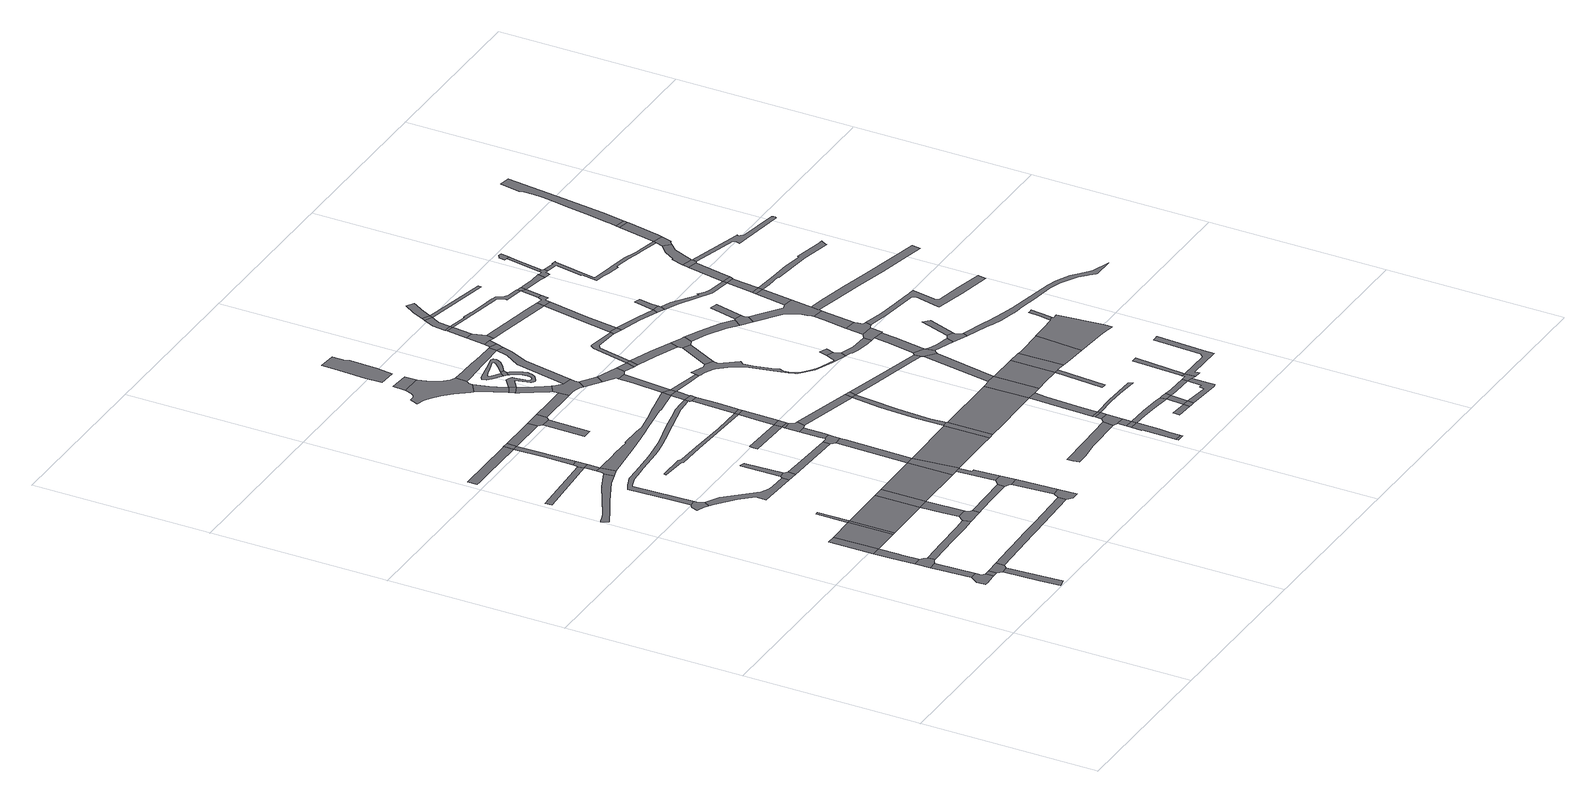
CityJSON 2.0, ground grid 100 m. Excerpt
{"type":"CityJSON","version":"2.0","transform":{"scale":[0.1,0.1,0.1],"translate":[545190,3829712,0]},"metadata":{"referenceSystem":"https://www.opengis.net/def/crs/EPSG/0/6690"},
"CityObjects":{
"road1":{"type":"Road","geometry":[{"type":"MultiSurface","lod":"1","boundaries":[[[0,1,2,3,4,5,6,7,8]]]}]},
"road2":{"type":"Road","attributes":{"RoadStructureAttribute.sectionType":"1"},"geometry":[{"type":"MultiSurface","lod":"1","boundaries":[[[9,10,11,2,1]]]}]},
"road3":{"type":"Road","attributes":{"RoadStructureAttribute.sectionType":"1"},"geometry":[{"type":"MultiSurface","lod":"1","boundaries":[[[12,8,7,13]]]}]},
"road4":{"type":"Road","attributes":{"RoadStructureAttribute.sectionType":"1"},"geometry":[{"type":"MultiSurface","lod":"1","boundaries":[[[14,15,16,17,18,19]]]}]},
"road5":{"type":"Road","geometry":[{"type":"MultiSurface","lod":"1","boundaries":[[[20,21,22,10,9,23,24,25,26]]]}]},
"road6":{"type":"Road","geometry":[{"type":"MultiSurface","lod":"1","boundaries":[[[27,12,13,16,15,28]]]}]},
"road7":{"type":"Road","attributes":{"RoadStructureAttribute.sectionType":"1"},"geometry":[{"type":"MultiSurface","lod":"1","boundaries":[[[29,30,31,32,33,34,22,21]]]}]},
"road8":{"type":"Road","geometry":[{"type":"MultiSurface","lod":"1","boundaries":[[[35,36,32,31]]]}]},
"road9":{"type":"Road","attributes":{"function":"2","RoadStructureAttribute.sectionType":"1"},"geometry":[{"type":"MultiSurface","lod":"1","boundaries":[[[37,35,31,38,39]]]}]},
"road10":{"type":"Road","attributes":{"RoadStructureAttribute.sectionType":"1"},"geometry":[{"type":"MultiSurface","lod":"1","boundaries":[[[40,41,42,26,25,43,44,45,46]]]}]},
"road11":{"type":"Road","geometry":[{"type":"MultiSurface","lod":"1","boundaries":[[[47,37,39,48]]]}]},
"road12":{"type":"Road","attributes":{"RoadStructureAttribute.sectionType":"1"},"geometry":[{"type":"MultiSurface","lod":"1","boundaries":[[[49,50,51,52,53,54,55,56,57,58,59,60,61,62,63,64]]]}]},
"road13":{"type":"Road","geometry":[{"type":"MultiSurface","lod":"1","boundaries":[[[65,66,67,68,69,70,71,72,73]]]}]},
"road14":{"type":"Road","attributes":{"RoadStructureAttribute.sectionType":"1"},"geometry":[{"type":"MultiSurface","lod":"1","boundaries":[[[74,75,76,77,78,37,47]]]}]},
"road15":{"type":"Road","attributes":{"RoadStructureAttribute.sectionType":"1"},"geometry":[{"type":"MultiSurface","lod":"1","boundaries":[[[79,80,81,82]]]}]},
"road16":{"type":"Road","attributes":{"RoadStructureAttribute.sectionType":"1"},"geometry":[{"type":"MultiSurface","lod":"1","boundaries":[[[83,84,85,86,87,88,27,28,89,90,91]]]}]},
"road17":{"type":"Road","attributes":{"function":"2","RoadStructureAttribute.sectionType":"1"},"geometry":[{"type":"MultiSurface","lod":"1","boundaries":[[[92,93,94,47,48,95,96,97,98]]]}]},
"road18":{"type":"Road","geometry":[{"type":"MultiSurface","lod":"1","boundaries":[[[99,100,101,102,103,104,40,46,105,106,107]]]}]},
"road19":{"type":"Road","attributes":{"RoadStructureAttribute.sectionType":"1"},"geometry":[{"type":"MultiSurface","lod":"1","boundaries":[[[108,109,110,111,73,72,112,113,114,115,116,117]]]}]},
"road20":{"type":"Road","attributes":{"RoadStructureAttribute.sectionType":"1"},"geometry":[{"type":"MultiSurface","lod":"1","boundaries":[[[118,119,120,121,122,123,124,125,126,127]]]}]},
"road21":{"type":"Road","attributes":{"RoadStructureAttribute.sectionType":"1"},"geometry":[{"type":"MultiSurface","lod":"1","boundaries":[[[128,98,129,102,101]]]}]},
"road22":{"type":"Road","geometry":[{"type":"MultiSurface","lod":"1","boundaries":[[[130,131,132,133,49,64,134,135,136]]]}]},
"road23":{"type":"Road","attributes":{"RoadStructureAttribute.sectionType":"1"},"geometry":[{"type":"MultiSurface","lod":"1","boundaries":[[[137,82,138,130,136]]]}]},
"road24":{"type":"Road","geometry":[{"type":"MultiSurface","lod":"1","boundaries":[[[139,92,98,128]]]}]},
"road25":{"type":"Road","geometry":[{"type":"MultiSurface","lod":"1","boundaries":[[[140,141,142,143,79,82,137]]]}]},
"road26":{"type":"Road","attributes":{"RoadStructureAttribute.sectionType":"1"},"geometry":[{"type":"MultiSurface","lod":"1","boundaries":[[[126,144,141,140,145]]]}]},
"road27":{"type":"Road","attributes":{"RoadStructureAttribute.sectionType":"1"},"geometry":[{"type":"MultiSurface","lod":"1","boundaries":[[[146,107,106,147,148,149]]]}]},
"road28":{"type":"Road","geometry":[{"type":"MultiSurface","lod":"1","boundaries":[[[150,151,117,116,152,153]]]}]},
"road29":{"type":"Road","geometry":[{"type":"MultiSurface","lod":"1","boundaries":[[[127,126,145,154]]]}]},
"road30":{"type":"Road","geometry":[{"type":"MultiSurface","lod":"1","boundaries":[[[155,156,157,158,151,150]]]}]},
"road31":{"type":"Road","attributes":{"function":"2","RoadStructureAttribute.sectionType":"1"},"geometry":[{"type":"MultiSurface","lod":"1","boundaries":[[[159,139,128,160,161]]]}]},
"road32":{"type":"Road","geometry":[{"type":"MultiSurface","lod":"1","boundaries":[[[162,163,83,91,164,165]]]}]},
"road33":{"type":"Road","attributes":{"RoadStructureAttribute.sectionType":"1"},"geometry":[{"type":"MultiSurface","lod":"1","boundaries":[[[166,167,168,169,170,171,172,173,174,175,176,177,178,179,180,68,67,181,182,183,184,185,186,187,188,189,190,191,192,193,194]]]}]},
"road34":{"type":"Road","attributes":{"RoadStructureAttribute.sectionType":"1"},"geometry":[{"type":"MultiSurface","lod":"1","boundaries":[[[195,196,197,163,162]]]}]},
"road35":{"type":"Road","attributes":{"RoadStructureAttribute.sectionType":"1"},"geometry":[{"type":"MultiSurface","lod":"1","boundaries":[[[198,154,145,199,200,201]]]}]},
"road36":{"type":"Road","geometry":[{"type":"MultiSurface","lod":"1","boundaries":[[[202,203,204,146,149,205,196,195]]]}]},
"road37":{"type":"Road","attributes":{"RoadStructureAttribute.sectionType":"1"},"geometry":[{"type":"MultiSurface","lod":"1","boundaries":[[[206,153,152,207,208]]]}]},
"road38":{"type":"Road","attributes":{"RoadStructureAttribute.sectionType":"1"},"geometry":[{"type":"MultiSurface","lod":"1","boundaries":[[[209,210,211,212,213,214,203,202]]]}]},
"road39":{"type":"Road","attributes":{"RoadStructureAttribute.sectionType":"1"},"geometry":[{"type":"MultiSurface","lod":"1","boundaries":[[[215,216,217,218,219,220,221,222,223,224,225,226,227]]]}]},
"road40":{"type":"Road","geometry":[{"type":"MultiSurface","lod":"1","boundaries":[[[159,161,228,213,212,229,230]]]}]},
"road41":{"type":"Road","attributes":{"RoadStructureAttribute.sectionType":"1"},"geometry":[{"type":"MultiSurface","lod":"1","boundaries":[[[231,232,233,234]]]}]},
"road42":{"type":"Road","attributes":{"RoadStructureAttribute.sectionType":"1"},"geometry":[{"type":"MultiSurface","lod":"1","boundaries":[[[235,236,237,238,239,240,241,242,243,244,245,246,136,135,247,248,249,250,251,252,253,254,255,256,257,258,259,260]]]}]},
"road43":{"type":"Road","geometry":[{"type":"MultiSurface","lod":"1","boundaries":[[[201,200,231,234,261,262]]]}]},
"road44":{"type":"Road","attributes":{"RoadStructureAttribute.sectionType":"1"},"geometry":[{"type":"MultiSurface","lod":"1","boundaries":[[[263,264,265,159,230]]]}]},
"road45":{"type":"Road","geometry":[{"type":"MultiSurface","lod":"1","boundaries":[[[266,267,268,269,270]]]}]},
"road46":{"type":"Road","geometry":[{"type":"MultiSurface","lod":"1","boundaries":[[[271,272,208,207,265,264,273,274]]]}]},
"road47":{"type":"Road","attributes":{"function":"2","RoadStructureAttribute.sectionType":"1"},"geometry":[{"type":"MultiSurface","lod":"1","boundaries":[[[275,276,230,229,277,278,279,280]]]}]},
"road48":{"type":"Road","attributes":{"RoadStructureAttribute.sectionType":"1"},"geometry":[{"type":"MultiSurface","lod":"1","boundaries":[[[281,282,271,274,283,284]]]}]},
"road49":{"type":"Road","attributes":{"RoadStructureAttribute.sectionType":"1"},"geometry":[{"type":"MultiSurface","lod":"1","boundaries":[[[285,262,261,286,287]]]}]},
"road50":{"type":"Road","geometry":[{"type":"MultiSurface","lod":"1","boundaries":[[[288,289,290,291,292,293,294,295,296,297,298,299,300,301,302,303,304,305,306,307,308,309]]]}]},
"road51":{"type":"Road","attributes":{"RoadStructureAttribute.sectionType":"1"},"geometry":[{"type":"MultiSurface","lod":"1","boundaries":[[[269,310,311,312]]]}]},
"road52":{"type":"Road","geometry":[{"type":"MultiSurface","lod":"1","boundaries":[[[310,281,284,313,314,315,311]]]}]},
"road53":{"type":"Road","geometry":[{"type":"MultiSurface","lod":"1","boundaries":[[[270,269,312,316]]]}]},
"road54":{"type":"Road","attributes":{"RoadStructureAttribute.sectionType":"1"},"geometry":[{"type":"MultiSurface","lod":"1","boundaries":[[[317,318,288,309]]]}]},
"road55":{"type":"Road","attributes":{"RoadStructureAttribute.sectionType":"1"},"geometry":[{"type":"MultiSurface","lod":"1","boundaries":[[[226,319,320,270,316,321,322]]]}]},
"road56":{"type":"Road","attributes":{"RoadStructureAttribute.sectionType":"1"},"geometry":[{"type":"MultiSurface","lod":"1","boundaries":[[[323,324,301,300,325,326,327,328]]]}]},
"road57":{"type":"Road","geometry":[{"type":"MultiSurface","lod":"1","boundaries":[[[328,327,329,330]]]}]},
"road58":{"type":"Road","geometry":[{"type":"MultiSurface","lod":"1","boundaries":[[[227,226,322,331]]]}]},
"road59":{"type":"Road","attributes":{"RoadStructureAttribute.sectionType":"1"},"geometry":[{"type":"MultiSurface","lod":"1","boundaries":[[[332,333,334,335,330,329,336,337,338,339,340]]]}]},
"road60":{"type":"Road","attributes":{"RoadStructureAttribute.sectionType":"1"},"geometry":[{"type":"MultiSurface","lod":"1","boundaries":[[[341,342,343,227,331,344,345,346]]]}]},
"road61":{"type":"Road","geometry":[{"type":"MultiSurface","lod":"1","boundaries":[[[347,348,275,280,349,350]]]}]},
"road62":{"type":"Road","attributes":{"RoadStructureAttribute.sectionType":"1"},"geometry":[{"type":"MultiSurface","lod":"1","boundaries":[[[351,352,353,354,355,356,357,358,359]]]}]},
"road63":{"type":"Road","attributes":{"RoadStructureAttribute.sectionType":"1"},"geometry":[{"type":"MultiSurface","lod":"1","boundaries":[[[360,361,362,363,364,365,366,367,368,369]]]}]},
"road64":{"type":"Road","geometry":[{"type":"MultiSurface","lod":"1","boundaries":[[[370,340,339,287,286,371,372,373,374,375,376,377,378]]]}]},
"road65":{"type":"Road","geometry":[{"type":"MultiSurface","lod":"1","boundaries":[[[166,194,379,380,341,346,381,382]]]}]},
"road66":{"type":"Road","geometry":[{"type":"MultiSurface","lod":"1","boundaries":[[[383,384,385,386,387,388,389,390,391,392,393,394,395,396,397,398,399,400,401,402,403,404,405,406,407,408,409,410,411,412,328,330]]]}]},
"road67":{"type":"Road","attributes":{"RoadStructureAttribute.sectionType":"1"},"geometry":[{"type":"MultiSurface","lod":"1","boundaries":[[[260,413,166,382,414,415]]]}]},
"road68":{"type":"Road","attributes":{"RoadStructureAttribute.sectionType":"1"},"geometry":[{"type":"MultiSurface","lod":"1","boundaries":[[[314,313,416,417,418]]]}]},
"road69":{"type":"Road","geometry":[{"type":"MultiSurface","lod":"1","boundaries":[[[235,260,415,419]]]}]},
"road70":{"type":"Road","geometry":[{"type":"MultiSurface","lod":"1","boundaries":[[[420,421,422,423,424,398,397,425]]]}]},
"road71":{"type":"Road","attributes":{"RoadStructureAttribute.sectionType":"1"},"geometry":[{"type":"MultiSurface","lod":"1","boundaries":[[[375,374,426,427]]]}]},
"road72":{"type":"Road","geometry":[{"type":"MultiSurface","lod":"1","boundaries":[[[428,429,430,431,432,433,434,435,436,437,438,439,440,441,442,443,423,422,444,445,446,447,448,449,450,451,452,453,454,420,425]]]}]},
"road73":{"type":"Road","attributes":{"RoadStructureAttribute.sectionType":"1"},"geometry":[{"type":"MultiSurface","lod":"1","boundaries":[[[417,455,456,457,348,347,458,459,460,461,462]]]}]},
"road74":{"type":"Road","geometry":[{"type":"MultiSurface","lod":"1","boundaries":[[[463,464,465,466]]]}]},
"road75":{"type":"Road","attributes":{"RoadStructureAttribute.sectionType":"1"},"geometry":[{"type":"MultiSurface","lod":"1","boundaries":[[[467,468,235,419,469]]]}]},
"road76":{"type":"Road","attributes":{"RoadStructureAttribute.sectionType":"1"},"geometry":[{"type":"MultiSurface","lod":"1","boundaries":[[[470,471,472,473,304,303,474,475,476,477,478,479]]]}]},
"road77":{"type":"Road","attributes":{"RoadStructureAttribute.sectionType":"1"},"geometry":[{"type":"MultiSurface","lod":"1","boundaries":[[[480,481,482,483,463,466,484,485,486,487,488]]]}]},
"road78":{"type":"Road","attributes":{"RoadStructureAttribute.sectionType":"1"},"geometry":[{"type":"MultiSurface","lod":"1","boundaries":[[[489,490,491,419,415,492,493,494]]]}]},
"road79":{"type":"Road","geometry":[{"type":"MultiSurface","lod":"1","boundaries":[[[427,426,495,467,469,496,497]]]}]},
"road80":{"type":"Road","attributes":{"RoadStructureAttribute.sectionType":"1"},"geometry":[{"type":"MultiSurface","lod":"1","boundaries":[[[478,498,499,378,377,500,501,502,503]]]}]},
"road81":{"type":"Road","attributes":{"function":"2","RoadStructureAttribute.sectionType":"1"},"geometry":[{"type":"MultiSurface","lod":"1","boundaries":[[[504,505,350,349,506,507,508,509,510]]]}]},
"road82":{"type":"Road","geometry":[{"type":"MultiSurface","lod":"1","boundaries":[[[511,480,488,512,513]]]}]},
"road83":{"type":"Road","attributes":{"RoadStructureAttribute.sectionType":"1"},"geometry":[{"type":"MultiSurface","lod":"1","boundaries":[[[514,511,513,515]]]}]},
"road84":{"type":"Road","geometry":[{"type":"MultiSurface","lod":"1","boundaries":[[[418,417,462,516]]]}]},
"road85":{"type":"Road","geometry":[{"type":"MultiSurface","lod":"1","boundaries":[[[517,351,359,514,515,518]]]}]},
"road86":{"type":"Road","attributes":{"RoadStructureAttribute.sectionType":"1"},"geometry":[{"type":"MultiSurface","lod":"1","boundaries":[[[519,517,518,520]]]}]},
"road87":{"type":"Road","geometry":[{"type":"MultiSurface","lod":"1","boundaries":[[[521,519,520,522]]]}]},
"road88":{"type":"Road","attributes":{"RoadStructureAttribute.sectionType":"1"},"geometry":[{"type":"MultiSurface","lod":"1","boundaries":[[[523,497,496,524,525]]]}]},
"road89":{"type":"Road","geometry":[{"type":"MultiSurface","lod":"1","boundaries":[[[525,524,526,527]]]}]},
"road90":{"type":"Road","attributes":{"RoadStructureAttribute.sectionType":"1"},"geometry":[{"type":"MultiSurface","lod":"1","boundaries":[[[510,528,529,521,522,530,531,532,533,534]]]}]},
"road91":{"type":"Road","geometry":[{"type":"MultiSurface","lod":"1","boundaries":[[[479,478,503,535,536]]]}]},
"road92":{"type":"Road","attributes":{"RoadStructureAttribute.sectionType":"1"},"geometry":[{"type":"MultiSurface","lod":"1","boundaries":[[[537,538,512,488,539,540,541,542,543]]]}]},
"road93":{"type":"Road","attributes":{"RoadStructureAttribute.sectionType":"1"},"geometry":[{"type":"MultiSurface","lod":"1","boundaries":[[[544,536,535,545,546]]]}]},
"road94":{"type":"Road","geometry":[{"type":"MultiSurface","lod":"1","boundaries":[[[547,548,549,550,551,552]]]}]},
"road95":{"type":"Road","geometry":[{"type":"MultiSurface","lod":"1","boundaries":[[[553,544,546,554,555,556]]]}]},
"road96":{"type":"Road","attributes":{"RoadStructureAttribute.sectionType":"1"},"geometry":[{"type":"MultiSurface","lod":"1","boundaries":[[[557,527,526,558,559,560]]]}]},
"road97":{"type":"Road","attributes":{"RoadStructureAttribute.sectionType":"1"},"geometry":[{"type":"MultiSurface","lod":"1","boundaries":[[[561,562,494,493,563,564,565,566,567,568,569,570,571,572,573,574,575,576,577,578,579,580,581,582,583,584,585,586,587,588,589,590,591,592,593,594,595,596,597,598,599,600,601,602,603,604,605]]]}]},
"road98":{"type":"Road","attributes":{"RoadStructureAttribute.sectionType":"1"},"geometry":[{"type":"MultiSurface","lod":"1","boundaries":[[[606,553,556,607,608]]]}]},
"road99":{"type":"Road","geometry":[{"type":"MultiSurface","lod":"1","boundaries":[[[609,610,504,510,534,611,612,613]]]}]},
"road100":{"type":"Road","attributes":{"RoadStructureAttribute.sectionType":"1"},"geometry":[{"type":"MultiSurface","lod":"1","boundaries":[[[614,516,462,615,616,617,618,619,620,621]]]}]},
"road101":{"type":"Road","attributes":{"RoadStructureAttribute.sectionType":"1"},"geometry":[{"type":"MultiSurface","lod":"1","boundaries":[[[622,623,624,625,626,627,628,522,520]]]}]},
"road102":{"type":"Road","attributes":{"RoadStructureAttribute.sectionType":"1"},"geometry":[{"type":"MultiSurface","lod":"1","boundaries":[[[629,630,631,632,525,527,633,634,635,636]]]}]},
"road103":{"type":"Road","geometry":[{"type":"MultiSurface","lod":"1","boundaries":[[[552,551,637,638,639]]]}]},
"road104":{"type":"Road","geometry":[{"type":"MultiSurface","lod":"1","boundaries":[[[640,605,604,641]]]}]},
"road105":{"type":"Road","geometry":[{"type":"MultiSurface","lod":"1","boundaries":[[[642,606,608,643]]]}]},
"road106":{"type":"Road","attributes":{"RoadStructureAttribute.sectionType":"1"},"geometry":[{"type":"MultiSurface","lod":"1","boundaries":[[[542,552,639,644]]]}]},
"road107":{"type":"Road","geometry":[{"type":"MultiSurface","lod":"1","boundaries":[[[645,543,542,644,646]]]}]},
"road108":{"type":"Road","attributes":{"RoadStructureAttribute.sectionType":"1"},"geometry":[{"type":"MultiSurface","lod":"1","boundaries":[[[647,648,642,643,649,650]]]}]},
"road109":{"type":"Road","geometry":[{"type":"MultiSurface","lod":"1","boundaries":[[[651,647,650,652,653]]]}]},
"road110":{"type":"Road","geometry":[{"type":"MultiSurface","lod":"1","boundaries":[[[654,560,559,640,641,655,656]]]}]},
"road111":{"type":"Road","attributes":{"function":"2","RoadStructureAttribute.sectionType":"1"},"geometry":[{"type":"MultiSurface","lod":"1","boundaries":[[[657,613,612,658,659,660,661,662]]]}]},
"road112":{"type":"Road","attributes":{"RoadStructureAttribute.sectionType":"1"},"geometry":[{"type":"MultiSurface","lod":"1","boundaries":[[[663,664,665,666,667,639,638,668,669,670,671,672,673]]]}]},
"road113":{"type":"Road","attributes":{"RoadStructureAttribute.sectionType":"1"},"geometry":[{"type":"MultiSurface","lod":"1","boundaries":[[[661,674,675,676,677]]]}]},
"road114":{"type":"Road","attributes":{"RoadStructureAttribute.sectionType":"1"},"geometry":[{"type":"MultiSurface","lod":"1","boundaries":[[[678,679,609,613,680]]]}]},
"road115":{"type":"Road","attributes":{"RoadStructureAttribute.sectionType":"1"},"geometry":[{"type":"MultiSurface","lod":"1","boundaries":[[[681,682,646,644,683,663,684]]]}]},
"road116":{"type":"Road","geometry":[{"type":"MultiSurface","lod":"1","boundaries":[[[685,686,687,581,580]]]}]},
"road117":{"type":"Road","geometry":[{"type":"MultiSurface","lod":"1","boundaries":[[[688,689,636,635,690,691,692]]]}]},
"road118":{"type":"Road","attributes":{"RoadStructureAttribute.sectionType":"1"},"geometry":[{"type":"MultiSurface","lod":"1","boundaries":[[[693,694,555,554,695,696,697]]]}]},
"road119":{"type":"Road","attributes":{"RoadStructureAttribute.sectionType":"1"},"geometry":[{"type":"MultiSurface","lod":"1","boundaries":[[[698,699,651,653,700,701,702,703]]]}]},
"road120":{"type":"Road","attributes":{"RoadStructureAttribute.sectionType":"1"},"geometry":[{"type":"MultiSurface","lod":"1","boundaries":[[[704,578,577,705,706,707,708,709,710,711,712,713,714]]]}]},
"road121":{"type":"Road","geometry":[{"type":"MultiSurface","lod":"1","boundaries":[[[715,716,621,620,678,680,717,718,719,720,721,722]]]}]},
"road122":{"type":"Road","attributes":{"RoadStructureAttribute.sectionType":"1"},"geometry":[{"type":"MultiSurface","lod":"1","boundaries":[[[723,724,725,726,727,728,729,730,731,732,733,734,643,608,735,736,737,738,739,740]]]}]},
"road123":{"type":"Road","attributes":{"RoadStructureAttribute.sectionType":"1"},"geometry":[{"type":"MultiSurface","lod":"1","boundaries":[[[741,742,656,655,743,744,745,746]]]}]},
"road124":{"type":"Road","geometry":[{"type":"MultiSurface","lod":"1","boundaries":[[[747,662,661,677,748,749,750]]]}]},
"road125":{"type":"Road","geometry":[{"type":"MultiSurface","lod":"1","boundaries":[[[751,752,684,663,673,753,754,755]]]}]},
"road126":{"type":"Road","attributes":{"RoadStructureAttribute.sectionType":"1"},"geometry":[{"type":"MultiSurface","lod":"1","boundaries":[[[696,756,688,692,757,758]]]}]},
"road127":{"type":"Road","attributes":{"RoadStructureAttribute.sectionType":"1"},"geometry":[{"type":"MultiSurface","lod":"1","boundaries":[[[759,760,692,691,761,762,763]]]}]},
"road128":{"type":"Road","attributes":{"RoadStructureAttribute.sectionType":"1"},"geometry":[{"type":"MultiSurface","lod":"1","boundaries":[[[764,765,766,653,652]]]}]},
"road129":{"type":"Road","attributes":{"RoadStructureAttribute.sectionType":"1"},"geometry":[{"type":"MultiSurface","lod":"1","boundaries":[[[767,768,769,715,722,770,771,772,773]]]}]},
"road130":{"type":"Road","attributes":{"RoadStructureAttribute.sectionType":"1"},"geometry":[{"type":"MultiSurface","lod":"1","boundaries":[[[774,775,776,777,778,779,751,755]]]}]},
"road131":{"type":"Road","attributes":{"RoadStructureAttribute.sectionType":"1"},"geometry":[{"type":"MultiSurface","lod":"1","boundaries":[[[780,781,782,783,784,785,721,720,786,787]]]}]},
"road132":{"type":"Road","geometry":[{"type":"MultiSurface","lod":"1","boundaries":[[[788,714,713,789,767,773,790,791,792,793]]]}]},
"road133":{"type":"Road","geometry":[{"type":"MultiSurface","lod":"1","boundaries":[[[794,746,745,795,796,797,798]]]}]},
"road134":{"type":"Road","attributes":{"function":"2","RoadStructureAttribute.sectionType":"1"},"geometry":[{"type":"MultiSurface","lod":"1","boundaries":[[[799,750,749,800,801,802]]]}]},
"road135":{"type":"Road","geometry":[{"type":"MultiSurface","lod":"1","boundaries":[[[803,804,805,697,696,758,806,807,808,809]]]}]},
"road136":{"type":"Road","geometry":[{"type":"MultiSurface","lod":"1","boundaries":[[[763,762,810,811,812]]]}]},
"road137":{"type":"Road","geometry":[{"type":"MultiSurface","lod":"1","boundaries":[[[813,787,786,814,815,816,817]]]}]},
"road138":{"type":"Road","geometry":[{"type":"MultiSurface","lod":"1","boundaries":[[[818,788,793,819,820,821,822,823,824,825,826,827]]]}]},
"road139":{"type":"Road","geometry":[{"type":"MultiSurface","lod":"1","boundaries":[[[828,829,830,763,812]]]}]},
"road140":{"type":"Road","attributes":{"RoadStructureAttribute.sectionType":"1"},"geometry":[{"type":"MultiSurface","lod":"1","boundaries":[[[831,803,809,832]]]}]},
"road141":{"type":"Road","attributes":{"RoadStructureAttribute.sectionType":"1"},"geometry":[{"type":"MultiSurface","lod":"1","boundaries":[[[833,834,835,836,837,838,839,840,841,842,843,844,845,846,755,754]]]}]},
"road142":{"type":"Road","geometry":[{"type":"MultiSurface","lod":"1","boundaries":[[[847,848,849,794,798]]]}]},
"road143":{"type":"Road","geometry":[{"type":"MultiSurface","lod":"1","boundaries":[[[740,739,831,832,850]]]}]},
"road144":{"type":"Road","attributes":{"RoadStructureAttribute.sectionType":"1"},"geometry":[{"type":"MultiSurface","lod":"1","boundaries":[[[851,852,818,827,853,854]]]}]},
"road145":{"type":"Road","attributes":{"RoadStructureAttribute.sectionType":"1"},"geometry":[{"type":"MultiSurface","lod":"1","boundaries":[[[855,856,796,795,857,858,859,860,851,854,861,862,863,864,865,866]]]}]},
"road146":{"type":"Road","geometry":[{"type":"MultiSurface","lod":"1","boundaries":[[[867,868,813,817]]]}]},
"road147":{"type":"Road","attributes":{"RoadStructureAttribute.sectionType":"1"},"geometry":[{"type":"MultiSurface","lod":"1","boundaries":[[[869,870,871,850,832,872,873,874]]]}]},
"road148":{"type":"Road","attributes":{"RoadStructureAttribute.sectionType":"1"},"geometry":[{"type":"MultiSurface","lod":"1","boundaries":[[[875,876,877,878,879,811,810,880,881,882,883]]]}]},
"road149":{"type":"Road","geometry":[{"type":"MultiSurface","lod":"1","boundaries":[[[884,885,886,887,888,889,890,891,802,801,892,893,894,895,896,897,898]]]}]},
"road150":{"type":"Road","attributes":{"RoadStructureAttribute.sectionType":"1"},"geometry":[{"type":"MultiSurface","lod":"1","boundaries":[[[899,866,865,900]]]}]},
"road151":{"type":"Road","geometry":[{"type":"MultiSurface","lod":"1","boundaries":[[[901,902,903,904,905,906,874,873,907,908,909,910,911,912]]]}]},
"road152":{"type":"Road","geometry":[{"type":"MultiSurface","lod":"1","boundaries":[[[913,899,900,914]]]}]},
"road153":{"type":"Road","attributes":{"RoadStructureAttribute.sectionType":"1"},"geometry":[{"type":"MultiSurface","lod":"1","boundaries":[[[915,916,901,912,917,918]]]}]},
"road154":{"type":"Road","attributes":{"RoadStructureAttribute.sectionType":"1"},"geometry":[{"type":"MultiSurface","lod":"1","boundaries":[[[882,919,913,914,920,921]]]}]},
"road155":{"type":"Road","attributes":{"RoadStructureAttribute.sectionType":"1"},"geometry":[{"type":"MultiSurface","lod":"1","boundaries":[[[922,923,924,925,926,927,928,887,886]]]}]},
"road156":{"type":"Road","attributes":{"RoadStructureAttribute.sectionType":"1"},"geometry":[{"type":"MultiSurface","lod":"1","boundaries":[[[929,930,931,932,933,934,935,936,937,938,939,940,823,822,941,942,943,944,945,946,947,948,949,950]]]}]},
"road157":{"type":"Road","geometry":[{"type":"MultiSurface","lod":"1","boundaries":[[[883,882,921,951,952]]]}]},
"road158":{"type":"Road","geometry":[{"type":"MultiSurface","lod":"1","boundaries":[[[953,954,955,956,957,915,918,958]]]}]},
"road159":{"type":"Road","attributes":{"RoadStructureAttribute.sectionType":"1"},"geometry":[{"type":"MultiSurface","lod":"1","boundaries":[[[959,960,883,952,961,962]]]}]},
"road160":{"type":"Road","attributes":{"RoadStructureAttribute.sectionType":"1"},"geometry":[{"type":"MultiSurface","lod":"1","boundaries":[[[963,964,965,966,967,968,969,970,971,972,911,910,973,974,975,976,977,978,979,980,981,982,983,984,985]]]}]},
"road161":{"type":"Road","attributes":{"RoadStructureAttribute.sectionType":"1"},"geometry":[{"type":"MultiSurface","lod":"1","boundaries":[[[986,987,988,989,990,991,992,993,994,995,996,997,998,999,1000,815,814,1001,1002,1003,1004,1005,1006,1007,1008,1009,1010,1011,1012,1013,1014,1015,1016,1017,1018,1019,1020]]]}]},
"road162":{"type":"Road","geometry":[{"type":"MultiSurface","lod":"1","boundaries":[[[1021,1022,959,962,1023,1024,1025,1026]]]}]},
"road163":{"type":"Road","attributes":{"RoadStructureAttribute.sectionType":"1"},"geometry":[{"type":"MultiSurface","lod":"1","boundaries":[[[1027,1028,1029,1030,863,862,1031,1032,1033,1034,1035,1036]]]}]},
"road164":{"type":"Road","attributes":{"RoadStructureAttribute.sectionType":"1"},"geometry":[{"type":"MultiSurface","lod":"1","boundaries":[[[1037,1038,1039,1040,1021,1026,1041,1042]]]}]},
"road165":{"type":"Road","attributes":{"RoadStructureAttribute.sectionType":"1"},"geometry":[{"type":"MultiSurface","lod":"1","boundaries":[[[1043,1044,1045,1046,1047,1048,1049,1050,1051,1052,914,900,1053,1054,1055,1056,1057,1058,1059,1060,1061,1062]]]}]},
"road166":{"type":"Road","geometry":[{"type":"MultiSurface","lod":"1","boundaries":[[[985,984,1063,1037,1042,1064,1065,1066]]]}]},
"road167":{"type":"Road","attributes":{"RoadStructureAttribute.sectionType":"1"},"geometry":[{"type":"MultiSurface","lod":"1","boundaries":[[[1067,985,1066,1068,1069,1070]]]}]},
"road168":{"type":"Road","attributes":{"RoadStructureAttribute.sectionType":"1"},"geometry":[{"type":"MultiSurface","lod":"1","boundaries":[[[1071,1072,1073,1074,1075,1076,1077,1078,1079,1080,1025,1024,1081,1082,1083,1084,1085,1086,1087,1088]]]}]},
"road169":{"type":"Road","geometry":[{"type":"MultiSurface","lod":"1","boundaries":[[[1089,1067,1070,1090]]]}]},
"road170":{"type":"Road","attributes":{"RoadStructureAttribute.sectionType":"1"},"geometry":[{"type":"MultiSurface","lod":"1","boundaries":[[[1091,1092,1093,1094,1095,1096,1097,1098,1099,1100,1089,1090,1101,1102,1103]]]}]}
},
"vertices":[
[427,404,0],[426,437,0],[382,436,0],[352,390,0],[355,341,0],[386,342,0],[395,343,0],[449,345,0],[447,389,0],
[420,664,0],[373,662,0],[375,601,0],
[481,390,0],[483,347,0],
[563,78,0],[548,327,0],[506,322,0],[513,117,0],[519,7,0],[564,15,0],
[435,734,0],[419,748,0],[370,747,0],[436,675,0],[442,679,0],[453,679,0],[452,719,0],
[564,393,0],[565,348,0],
[416,851,0],[415,866,0],[414,976,0],[362,975,0],[365,887,0],[369,783,0],
[411,1228,0],[358,1227,0],
[572,1230,0],[428,976,0],[575,978,0],
[854,733,0],[783,730,0],[600,724,0],[656,685,0],[799,689,0],[819,690,0],[865,692,0],
[589,1231,0],[592,978,0],
[427,2529,0],[308,2478,0],[307,2477,0],[301,2474,0],[205,2421,0],[73,2349,0],[35,2337,0],[12,2329,0],[4,2326,0],[22,2287,0],[39,2295,0],[43,2297,0],[105,2328,0],[206,2380,0],[363,2453,0],[433,2475,0],
[399,1980,0],[399,1983,0],[398,2005,0],[362,2003,0],[341,1989,0],[327,1952,0],[367,1937,0],[392,1921,0],[414,1954,0],
[589,1238,0],[588,1412,0],[579,1411,0],[570,1410,0],[572,1237,0],
[427,2676,0],[38,2654,0],[40,2616,0],[433,2643,0],
[1274,417,0],[1007,409,0],[935,407,0],[883,405,0],[832,403,0],[618,395,0],[892,359,0],[933,360,0],[1275,372,0],
[868,1234,0],[693,1232,0],[600,1231,0],[630,979,0],[667,979,0],[869,981,0],[871,981,0],
[950,748,0],[944,754,0],[943,768,0],[881,766,0],[873,755,0],[870,752,0],[948,695,0],[965,696,0],[964,736,0],
[709,1727,0],[681,1733,0],[636,1752,0],[493,1913,0],[418,1904,0],[514,1823,0],[581,1754,0],[577,1695,0],[803,1684,0],[805,1723,0],
[411,3094,0],[224,3094,0],[41,3094,0],[41,3039,0],[58,3039,0],[60,3039,0],[162,3039,0],[424,3038,0],[431,3038,0],[431,3094,0],
[936,982,0],[877,854,0],
[434,2572,0],[434,2546,0],[434,2539,0],[431,2536,0],[471,2486,0],[481,2487,0],[471,2572,0],
[470,2644,0],[435,2628,0],
[933,1235,0],
[469,2706,0],[434,2706,0],[430,2687,0],[428,2679,0],
[433,2868,0],[464,3038,0],
[1249,744,0],[994,697,0],[1114,700,0],[1247,704,0],
[851,1740,0],[816,1739,0],[868,1681,0],[869,1723,0],
[464,3094,0],
[844,1957,0],[829,1961,0],[814,1965,0],[814,1961,0],
[1227,1238,0],[944,982,0],[1228,985,0],
[1346,453,0],[1297,450,0],[1305,347,0],[1352,350,0],
[1253,2509,0],[1209,2508,0],[1151,2505,0],[1076,2487,0],[992,2471,0],[907,2450,0],[820,2430,0],[752,2419,0],[682,2411,0],[602,2405,0],[520,2399,0],[445,2396,0],[383,2373,0],[348,2355,0],[360,2114,0],[383,2345,0],[391,2350,0],[450,2371,0],[523,2374,0],[563,2380,0],[710,2388,0],[757,2394,0],[822,2405,0],[912,2425,0],[999,2446,0],[1082,2462,0],[1157,2480,0],[1211,2483,0],[1253,2489,0],
[1333,685,0],[1282,682,0],[1288,572,0],
[644,3094,0],[467,3038,0],[686,3038,0],[686,3094,0],
[1328,772,0],[1278,770,0],[1264,757,0],[1267,691,0],
[996,1717,0],[1210,1665,0],[1212,1706,0],
[1320,915,0],[1310,914,0],[1300,913,0],[1296,986,0],[1264,986,0],[1269,911,0],
[1087,2230,0],[874,2243,0],[731,2251,0],[714,2261,0],[566,2262,0],[564,2256,0],[561,2250,0],[564,2249,0],[707,2238,0],[709,2229,0],[867,2223,0],[1252,2204,0],[1254,2226,0],
[1255,986,0],[1300,987,0],[1275,1239,0],
[708,3018,0],[706,2785,0],[761,2784,0],[763,3017,0],
[1263,2641,0],[1123,2613,0],[1107,2610,0],[1012,2589,0],[914,2573,0],[868,2575,0],[748,2578,0],[746,2571,0],[638,2574,0],[585,2571,0],[519,2572,0],[473,2572,0],[515,2491,0],[520,2492,0],[591,2500,0],[706,2513,0],[816,2527,0],[870,2535,0],[927,2544,0],[1027,2559,0],[1110,2572,0],[1110,2571,0],[1111,2566,0],[1114,2566,0],[1254,2587,0],[1258,2589,0],
[783,3038,0],[783,3094,0],
[1282,1623,0],[1282,1647,0],[1232,1645,0],
[1000,2008,0],[999,1985,0],[999,1963,0],[1244,1954,0],[1244,1999,0],
[1244,1713,0],[1237,1705,0],[1283,1697,0],[1283,1713,0],
[1629,1245,0],[1291,1240,0],[1307,987,0],[1519,989,0],[1569,990,0],[1631,990,0],
[1244,1856,0],[1244,1740,0],[1284,1740,0],[1286,1856,0],
[903,3094,0],[1023,3038,0],[1023,3095,0],
[689,3783,0],[677,3745,0],[662,3725,0],[644,3717,0],[632,3717,0],[620,3717,0],[600,3672,0],[643,3657,0],[678,3638,0],[721,3603,0],[768,3554,0],[824,3487,0],[833,3474,0],[894,3515,0],[896,3535,0],[906,3553,0],[910,3618,0],[885,3632,0],[860,3657,0],[830,3699,0],[817,3734,0],[806,3782,0],
[1244,1941,0],[1290,1941,0],[1291,1953,0],
[1310,1865,0],[1322,1912,0],[1312,1915,0],
[1292,1999,0],
[802,3848,0],[694,3854,0],
[1252,2195,0],[1245,2080,0],[1296,2122,0],[1296,2203,0],
[943,3358,0],[915,3433,0],[865,3427,0],[880,3387,0],[908,3318,0],[953,3341,0],
[922,3287,0],[968,3308,0],
[1296,2226,0],
[1054,3173,0],[1045,3186,0],[1017,3229,0],[976,3293,0],[931,3268,0],[967,3208,0],[1008,3139,0],[1018,3129,0],[1065,3157,0],
[1260,2470,0],[1256,2244,0],[1254,2232,0],[1296,2244,0],[1300,2350,0],[1303,2469,0],
[1664,1248,0],[1631,1247,0],[1668,991,0],[1665,1245,0],
[2033,562,0],[1815,555,0],[1625,549,0],[1624,549,0],[1627,516,0],[1630,483,0],[1694,486,0],[1801,495,0],[2026,502,0],
[707,4185,0],[708,4168,0],[699,4013,0],[702,3921,0],[802,3917,0],[814,4009,0],[818,4164,0],[807,4184,0],[809,4259,0],[712,4266,0],
[1080,3139,0],[1066,3038,0],[1093,3032,0],[1114,3025,0],[1133,3012,0],[1163,3056,0],[1161,3081,0],[1165,3103,0],[1112,3114,0],
[1252,2479,0],[1252,2477,0],[1304,2500,0],[1302,2503,0],
[1025,3349,0],[1044,3284,0],[1049,3267,0],[1051,3264,0],[1057,3256,0],[1066,3252,0],[1076,3254,0],[1094,3265,0],[1109,3277,0],[1118,3295,0],[1126,3325,0],[1120,3350,0],[1110,3367,0],[1087,3407,0],[1080,3419,0],[1061,3397,0],[1063,3394,0],[1070,3387,0],[1080,3369,0],[1093,3350,0],[1098,3310,0],[1094,3290,0],[1081,3277,0],[1069,3277,0],[1059,3287,0],[1055,3315,0],[1050,3347,0],[1048,3372,0],[1033,3381,0],[1013,3386,0],
[1254,2509,0],[1307,2579,0],[1307,2583,0],
[1657,1779,0],[1661,1778,0],[1672,1824,0],
[1309,2615,0],
[1065,3444,0],[1064,3443,0],[1057,3437,0],[1041,3415,0],[1050,3409,0],[1082,3437,0],
[1217,2954,0],[1247,2997,0],
[1127,3470,0],[1144,3484,0],[1152,3490,0],[1161,3508,0],[1164,3523,0],[1164,3538,0],[1151,3545,0],[1106,3535,0],[1071,3527,0],[1044,3521,0],[1011,3514,0],[974,3506,0],[961,3498,0],[962,3488,0],[967,3471,0],[989,3453,0],[1004,3474,0],[1002,3481,0],[1009,3491,0],[1038,3500,0],[1054,3505,0],[1069,3509,0],[1091,3516,0],[1129,3527,0],[1134,3520,0],[1131,3507,0],[1107,3484,0],
[1640,1610,0],[1636,1545,0],[1630,1400,0],[1658,1338,0],[1662,1433,0],[1666,1528,0],[1684,1688,0],[1693,1776,0],
[2051,159,0],[2051,146,0],[2096,146,0],[2095,158,0],
[1283,2894,0],[1279,2810,0],[1334,2891,0],
[1162,3609,0],[1088,3612,0],[1079,3612,0],[986,3615,0],[938,3553,0],[1023,3556,0],[1074,3557,0],[1123,3558,0],[1246,3562,0],[1247,3606,0],
[2050,411,0],[2048,354,0],[2055,353,0],[2052,189,0],[2095,166,0],[2096,221,0],[2099,282,0],[2103,404,0],[2103,409,0],
[1494,2575,0],[1485,2577,0],[1311,2615,0],[1434,2563,0],[1491,2554,0],[1497,2574,0],
[1284,2908,0],[1357,2903,0],[1374,2953,0],
[1224,3492,0],[1173,3410,0],[1223,3386,0],[1266,3485,0],[1275,3514,0],[1286,3548,0],
[2065,1249,0],[1667,1245,0],[1769,992,0],[1784,992,0],[1932,994,0],[2056,996,0],[2068,996,0],
[2051,440,0],[2103,438,0],[2102,438,0],
[2052,489,0],[2103,488,0],
[1703,1816,0],
[2055,582,0],[2106,580,0],
[2056,617,0],[2107,615,0],
[2056,632,0],[2107,630,0],
[1432,2935,0],[1422,2881,0],[1440,2932,0],
[1445,2874,0],[1462,2926,0],
[2061,763,0],[2058,682,0],[2107,643,0],[2107,644,0],[2110,753,0],[2115,926,0],[2124,993,0],
[1300,3592,0],[1259,3605,0],
[2340,423,0],[2221,435,0],[2186,406,0],[2271,396,0],[2373,385,0],[2379,385,0],[2373,420,0],
[1271,3642,0],[1311,3624,0],[1313,3638,0],
[2272,292,0],[2270,292,0],[2271,274,0],[2271,257,0],[2367,249,0],[2370,285,0],
[1284,3750,0],[1343,3631,0],[1352,3675,0],[1328,3745,0],
[1593,2880,0],[1563,2834,0],[1693,2779,0],[1714,2829,0],
[1584,2574,0],[1506,2604,0],[1509,2549,0],[1530,2543,0],[1550,2535,0],[1567,2527,0],[1581,2519,0],[1590,2513,0],[1650,2449,0],[1681,2388,0],[1711,2248,0],[1727,2172,0],[1738,2141,0],[1745,2127,0],[1813,2066,0],[1918,2023,0],[2008,1997,0],[2021,2031,0],[2018,2038,0],[2006,2068,0],[1964,2083,0],[1955,2060,0],[1942,2025,0],[1866,2054,0],[1838,2064,0],[1830,2068,0],[1821,2074,0],[1812,2079,0],[1805,2086,0],[1767,2117,0],[1756,2129,0],[1750,2136,0],[1746,2143,0],[1738,2164,0],[1733,2191,0],[1733,2204,0],[1738,2229,0],[1734,2237,0],[1731,2249,0],[1703,2360,0],[1696,2414,0],[1716,2437,0],[1646,2525,0],[1650,2556,0],[1605,2580,0],
[1298,3866,0],[1340,3848,0],[1341,3860,0],
[2117,1254,0],[2116,1250,0],[2124,995,0],[2175,995,0],[2171,1249,0],
[1891,1769,0],[1849,1737,0],[1881,1730,0],[1886,1729,0],[2099,1680,0],[2177,1661,0],[2179,1661,0],[2172,1698,0],
[2227,619,0],[2322,615,0],[2432,606,0],[2437,606,0],[2432,617,0],[2427,628,0],[2235,634,0],
[1512,3164,0],[1503,3166,0],[1500,3161,0],[1486,3141,0],[1507,3120,0],[1525,3131,0],[1657,3119,0],[1662,3140,0],
[2378,248,0],[2405,246,0],[2408,283,0],
[1697,2753,0],[1742,2730,0],
[1300,3881,0],[1343,3876,0],
[2419,380,0],
[2394,418,0],[2422,415,0],
[1337,4015,0],[1309,3957,0],[1353,3946,0],[1379,3995,0],
[1347,4035,0],[1382,3995,0],[1389,4014,0],
[1779,2801,0],[1774,2745,0],[1795,2794,0],
[2184,1249,0],[2248,997,0],[2342,998,0],[2344,998,0],[2348,998,0],[2349,1249,0],
[2583,374,0],[2575,292,0],[2558,295,0],[2551,265,0],[2473,276,0],[2473,241,0],[2596,233,0],[2610,237,0],[2613,238,0],[2614,273,0],[2614,366,0],
[2329,722,0],[2342,721,0],[2356,720,0],[2376,996,0],
[2181,1653,0],[2180,1641,0],[2237,1604,0],
[2538,406,0],[2472,410,0],[2472,377,0],[2584,405,0],
[2022,2113,0],[2001,2121,0],[1980,2129,0],
[1667,3148,0],[1665,3140,0],[1663,3117,0],[1712,3103,0],[1716,3134,0],
[1668,3615,0],[1578,3632,0],[1445,3610,0],[1741,3556,0],[1749,3599,0],
[1421,4165,0],[1377,4098,0],[1393,4023,0],[1424,4081,0],[1454,4128,0],[1462,4139,0],
[2102,2005,0],[2032,1992,0],[2042,1986,0],[2049,1981,0],[2053,1977,0],[2074,1971,0],[2088,1967,0],[2135,1959,0],[2165,1955,0],[2199,1953,0],[2203,2000,0],
[2190,1713,0],[2174,1700,0],[2250,1621,0],[2256,1625,0],[2261,1628,0],[2262,1629,0],[2249,1676,0],[2248,1679,0],
[1815,3748,0],[1748,3761,0],[1721,3778,0],[1705,3810,0],[1679,3814,0],[1679,3817,0],[1643,3824,0],[1642,3821,0],[1515,3845,0],[1516,3848,0],[1458,3859,0],[1457,3854,0],[1692,3793,0],[1710,3762,0],[1706,3746,0],[1707,3746,0],[1815,3725,0],[1814,3745,0],
[1995,2695,0],[1884,2756,0],[1863,2707,0],[1965,2647,0],[2025,2604,0],[2058,2649,0],
[2427,1248,0],[2379,998,0],[2431,993,0],[2427,1244,0],
[2615,421,0],[2614,404,0],[2618,365,0],[2638,358,0],[2637,420,0],
[1700,3336,0],[1746,3324,0],[1789,3546,0],
[1860,3089,0],[1721,3133,0],[1843,3067,0],[1944,3025,0],[1956,3053,0],
[1757,3918,0],[1758,3927,0],[1759,3936,0],
[2229,1952,0],[2217,1873,0],[2192,1726,0],[2251,1697,0],[2279,1863,0],[2277,1864,0],[2289,1942,0],
[2639,435,0],[2659,707,0],[2659,708,0],[2644,708,0],[2629,708,0],[2616,437,0],
[2380,1633,0],[2337,1642,0],[2312,1647,0],[2269,1666,0],[2262,1669,0],[2258,1671,0],[2375,1584,0],[2393,1630,0],
[2230,2016,0],[2215,1951,0],[2292,1941,0],[2292,1945,0],[2298,1944,0],[2307,2013,0],
[2070,2653,0],[2086,2559,0],[2119,2604,0],[2110,2626,0],[2114,2642,0],
[2463,1244,0],[2466,990,0],[2601,980,0],[2620,1246,0],
[1798,3619,0],[1785,3591,0],[1783,3592,0],[1795,3579,0],[1818,3574,0],[1819,3578,0],[1825,3614,0],
[1988,3006,0],[2000,3035,0],[2001,3051,0],
[2417,1640,0],[2460,1551,0],[2472,1580,0],[2450,1612,0],[2455,1627,0],
[2245,2120,0],[2307,2015,0],[2309,2017,0],[2325,2024,0],[2333,2027,0],[2341,2060,0],[2325,2064,0],[2323,2064,0],[2318,2094,0],[2315,2110,0],
[2002,3091,0],[2018,3164,0],[1986,3173,0],
[1816,3724,0],[1842,3710,0],
[2677,357,0],[2677,369,0],[2677,373,0],[2678,385,0],[2882,383,0],[2883,403,0],[2883,425,0],[2894,710,0],[2894,713,0],[2875,710,0],[2856,708,0],[2848,468,0],[2847,439,0],[2825,418,0],
[2120,2666,0],[2152,2799,0],[2109,2810,0],
[1846,3740,0],
[2274,2315,0],[2265,2254,0],[2333,2255,0],[2339,2308,0],
[2277,2489,0],[2178,2560,0],[2228,2456,0],[2262,2390,0],[2268,2351,0],[2271,2338,0],[2341,2320,0],[2342,2325,0],[2350,2372,0],[2353,2389,0],[2366,2489,0],[2305,2497,0],
[2509,1781,0],[2478,1814,0],
[1997,3724,0],[1934,3724,0],[1859,3738,0],[1960,3686,0],[1988,3680,0],[1996,3719,0],
[2260,2894,0],[2234,2905,0],[2196,2932,0],[2191,2920,0],[2062,3012,0],[2069,2971,0],[2243,2870,0],[2362,2852,0],[2365,2876,0],
[2822,1252,0],[2815,1252,0],[2816,1260,0],[2791,1259,0],[2789,1256,0],[2787,1252,0],[2707,1251,0],[2620,1250,0],[2779,967,0],[2841,957,0],[2844,957,0],[2874,952,0],[2874,980,0],[2876,1005,0],[2848,1253,0],
[2334,2672,0],[2387,2663,0],
[2026,3732,0],[2023,3716,0],[2017,3717,0],[2012,3718,0],[2007,3718,0],[2002,3718,0],[2026,3673,0],[2031,3691,0],[2033,3700,0],[2049,3697,0],[2053,3718,0],[2044,3728,0],
[2338,2694,0],[2390,2690,0],
[2064,3933,0],[2063,3928,0],[2074,3895,0],[2080,3930,0],
[2363,2852,0],[2391,2697,0],[2411,2846,0],
[2818,1276,0],[2825,1335,0],[2832,1385,0],[2819,1386,0],[2807,1387,0],[2798,1312,0],[2793,1277,0],
[2858,1810,0],[2715,1838,0],[2707,1848,0],[2702,1858,0],[2705,1871,0],[2728,1996,0],[2702,2000,0],[2698,2000,0],[2687,2001,0],[2668,2004,0],[2571,2017,0],[2456,2033,0],[2456,2001,0],[2664,1973,0],[2666,1973,0],[2679,1953,0],[2648,1817,0],[2645,1805,0],[2652,1804,0],[2816,1767,0],[2999,1729,0],[3009,1778,0],
[2415,2847,0],[2419,2864,0],
[2069,3984,0],[2058,3976,0],[2054,3973,0],[2052,3971,0],[2044,3937,0],[2089,3980,0],
[2407,3090,0],[2366,2884,0],[2446,2988,0],[2465,3079,0],
[2442,3386,0],[2419,3389,0],[2340,3418,0],[2099,3459,0],[2147,3705,0],[2147,3707,0],[2144,3708,0],[2143,3708,0],[2124,3712,0],[2122,3705,0],[2117,3685,0],[2087,3527,0],[2094,3525,0],[2079,3438,0],[2138,3427,0],[2169,3417,0],[2245,3403,0],[2248,3413,0],[2348,3396,0],[2416,3375,0],[2442,3370,0],[2545,3346,0],[2550,3362,0],
[3318,1293,0],[3280,1319,0],[3244,1354,0],[3220,1371,0],[3177,1393,0],[3142,1410,0],[3089,1425,0],[3004,1444,0],[2904,1460,0],[2806,1479,0],[2776,1488,0],[2698,1511,0],[2632,1530,0],[2626,1532,0],[2623,1533,0],[2513,1531,0],[2588,1505,0],[2618,1492,0],[2671,1471,0],[2766,1450,0],[2770,1449,0],[2779,1447,0],[2814,1442,0],[2839,1440,0],[2937,1423,0],[3067,1402,0],[3102,1392,0],[3132,1380,0],[3195,1346,0],[3225,1329,0],[3260,1296,0],[3269,1289,0],[3296,1264,0],[3301,1257,0],[3420,1259,0],
[2417,3129,0],[2410,3104,0],[2472,3083,0],[2476,3085,0],[2480,3110,0],[2477,3111,0],
[2969,2236,0],[2751,2284,0],[2600,2320,0],[2452,2351,0],[2453,2298,0],[2646,2258,0],[2821,2214,0],[2979,2183,0],[3107,2155,0],[3117,2205,0],
[2532,3307,0],[2482,3259,0],[2444,3199,0],[2438,3201,0],[2525,3230,0],[2567,3270,0],
[2933,2625,0],[2930,2626,0],[2929,2626,0],[2759,2660,0],[2756,2661,0],[2755,2656,0],[2754,2652,0],[2643,2669,0],[2532,2678,0],[2449,2686,0],[2449,2658,0],[2531,2651,0],[2531,2647,0],[2748,2622,0],[2751,2621,0],[2921,2587,0],[2924,2586,0],[2925,2588,0],[2925,2591,0],[2942,2623,0],
[2541,3335,0],[2585,3288,0],[2592,3287,0],[2609,3345,0],
[2594,3578,0],[2617,3372,0],[2654,3557,0],[2656,3565,0],
[3043,2949,0],[3038,2951,0],[3039,2956,0],[3026,2958,0],[2811,2994,0],[2802,3007,0],[2796,3015,0],[2799,3024,0],[2789,3027,0],[2758,3035,0],[2560,3062,0],[2733,3014,0],[2739,3002,0],[2739,3000,0],[2733,2975,0],[2792,2966,0],[3036,2930,0],[3041,2938,0],
[2598,3600,0],[2659,3588,0],
[2693,4300,0],[2672,4184,0],[2679,4159,0],[2678,4107,0],[2674,4050,0],[2663,3962,0],[2651,3910,0],[2631,3786,0],[2608,3660,0],[2605,3633,0],[2680,3721,0],[2713,3957,0],[2751,4289,0]
]}
